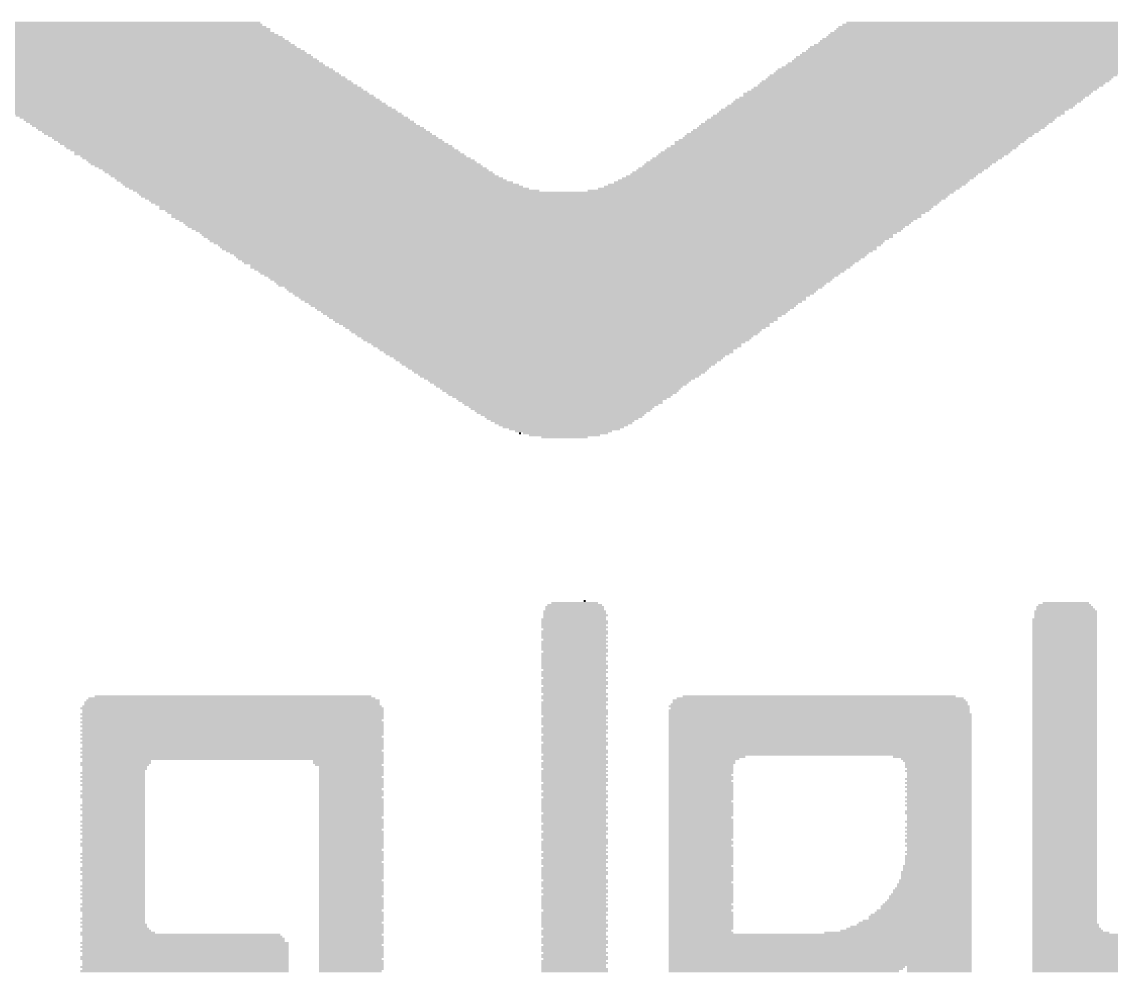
# Model space of a CAD drawing. Extents: x -10 to 136, y -30 to 100.
# Drawn here: x 89.933 to 91.987, y 61.752 to 63.543 of the extents above; entities that cross this region are included whole.
import ezdxf

# ---------------------------------------------------------------- set-up
doc = ezdxf.new("R2010")
doc.units = 0
for name, color, linetype in [('20', 7, 'CONTINUOUS'), ('25', 253, 'CONTINUOUS'), ('49', 253, 'CONTINUOUS')]:
    doc.layers.add(name, color=color, linetype=linetype)

# ---------------------------------------------------------------- blocks, each defined once
blk = doc.blocks.new('RECT')
blk.add_solid([(-0.5, -0.5), (0.5, -0.5), (-0.5, 0.5), (0.5, 0.5)])

msp = doc.modelspace()

# ---------------------------------------------------------------- linework, layer by layer
at = {"layer": '20'}
msp.add_arc((65.024, 49.5402), 47.752, 359.9877, 58.1884, dxfattribs=at)
at = {"layer": '49'}
for radius in [38.2532, 37.9738]:
    msp.add_circle((65.024, 49.53), radius, dxfattribs=at)

# ---------------------------------------------------------------- block references
at = {"layer": '25'}
for p, xscale, yscale in [((90.017, 63.5406), 0.7315, 0.0038), ((90.0226, 63.5368), 0.7277, 0.0038), ((90.0284, 63.533), 0.7316, 0.0038), ((91.7982, 63.533), 0.6515, 0.0038), ((91.8058, 63.5368), 0.6515, 0.0038), ((91.8115, 63.5406), 0.6477, 0.0038), ((90.0361, 63.5292), 0.7315, 0.0038), ((90.038, 63.5254), 0.7277, 0.0038), ((90.0456, 63.5216), 0.7277, 0.0038), ((90.0513, 63.5178), 0.7315, 0.0038), ((90.0589, 63.514), 0.7315, 0.0038), ((91.7734, 63.514), 0.6477, 0.0038), ((91.7772, 63.5178), 0.6477, 0.0038), ((91.7829, 63.5216), 0.6516, 0.0038), ((91.7906, 63.5254), 0.6515, 0.0038), ((91.7925, 63.5292), 0.6477, 0.0038), ((90.0627, 63.5102), 0.7315, 0.0038), ((90.0703, 63.5064), 0.7316, 0.0039), ((90.0742, 63.5025), 0.7315, 0.0038), ((90.0817, 63.4987), 0.7315, 0.0038), ((90.0875, 63.4949), 0.7277, 0.0038), ((91.7448, 63.4949), 0.6516, 0.0038), ((91.7525, 63.4987), 0.6515, 0.0038), ((91.7582, 63.5025), 0.6477, 0.0038), ((91.7619, 63.5064), 0.6477, 0.0039), ((91.7677, 63.5102), 0.6515, 0.0038), ((90.0932, 63.4911), 0.7315, 0.0038), ((90.1008, 63.4873), 0.7315, 0.0038), ((90.1046, 63.4835), 0.7316, 0.0038), ((90.1123, 63.4797), 0.7315, 0.0038), ((90.1161, 63.4759), 0.7315, 0.0038), ((90.1236, 63.4721), 0.7315, 0.0038), ((91.7144, 63.4721), 0.6515, 0.0038), ((91.7182, 63.4759), 0.6515, 0.0038), ((91.7258, 63.4797), 0.6515, 0.0038), ((91.7296, 63.4835), 0.6515, 0.0038), ((91.7371, 63.4873), 0.6515, 0.0038), ((91.7409, 63.4911), 0.6515, 0.0038), ((90.1294, 63.4683), 0.7277, 0.0039), ((90.1351, 63.4644), 0.7315, 0.0038), ((90.1408, 63.4606), 0.7277, 0.0038), ((90.1465, 63.4568), 0.7316, 0.0038), ((90.1542, 63.453), 0.7315, 0.0038), ((91.6857, 63.453), 0.6553, 0.0038), ((91.6915, 63.4568), 0.6515, 0.0038), ((91.699, 63.4606), 0.6515, 0.0038), ((91.7028, 63.4644), 0.6515, 0.0038), ((91.7087, 63.4683), 0.6477, 0.0039), ((90.1579, 63.4492), 0.7315, 0.0038), ((90.1656, 63.4454), 0.7315, 0.0038), ((90.1694, 63.4416), 0.7315, 0.0038), ((90.177, 63.4378), 0.7315, 0.0038), ((90.1827, 63.434), 0.7278, 0.0038), ((90.1885, 63.4302), 0.7315, 0.0039), ((91.6553, 63.4302), 0.6553, 0.0039), ((91.6609, 63.434), 0.6515, 0.0038), ((91.6647, 63.4378), 0.6515, 0.0038), ((91.6705, 63.4416), 0.6554, 0.0038), ((91.6763, 63.4454), 0.6515, 0.0038), ((91.6801, 63.4492), 0.6515, 0.0038), ((90.1942, 63.4263), 0.7277, 0.0038), ((90.1998, 63.4225), 0.7315, 0.0038), ((90.2075, 63.4187), 0.7315, 0.0038), ((90.2113, 63.4149), 0.7315, 0.0038), ((90.2189, 63.4111), 0.7316, 0.0038), ((91.6266, 63.4111), 0.6515, 0.0038), ((91.6343, 63.4149), 0.6515, 0.0038), ((91.6382, 63.4187), 0.6515, 0.0038), ((91.6458, 63.4225), 0.6515, 0.0038), ((91.6496, 63.4263), 0.6515, 0.0038), ((90.2227, 63.4073), 0.7316, 0.0038), ((90.2304, 63.4035), 0.7315, 0.0038), ((90.2361, 63.3997), 0.7277, 0.0038), ((90.2418, 63.3959), 0.7315, 0.0038), ((90.2475, 63.3921), 0.7277, 0.0039), ((91.602, 63.3921), 0.6553, 0.0039), ((91.6058, 63.3959), 0.6553, 0.0038), ((91.6115, 63.3997), 0.6515, 0.0038), ((91.621, 63.4073), 0.6553, 0.0038), ((91.6191, 63.4035), 0.6515, 0.0038), ((90.2532, 63.3882), 0.7315, 0.0038), ((90.2589, 63.3844), 0.7278, 0.0038), ((90.2647, 63.3806), 0.7315, 0.0038), ((90.2722, 63.3768), 0.7315, 0.0038), ((90.276, 63.373), 0.7315, 0.0038), ((90.2837, 63.3692), 0.7315, 0.0038), ((91.5714, 63.3692), 0.6553, 0.0038), ((91.5734, 63.373), 0.6515, 0.0038), ((91.5791, 63.3768), 0.6553, 0.0038), ((91.5867, 63.3806), 0.6553, 0.0038), ((91.5905, 63.3844), 0.6554, 0.0038), ((91.5962, 63.3882), 0.6515, 0.0038), ((90.2875, 63.3654), 0.7315, 0.0038), ((90.2951, 63.3616), 0.7316, 0.0038), ((90.3009, 63.3578), 0.7277, 0.0038), ((90.3066, 63.354), 0.7315, 0.0039), ((90.3123, 63.3501), 0.7277, 0.0038), ((91.541, 63.3501), 0.6553, 0.0038), ((91.5486, 63.354), 0.6553, 0.0039), ((91.5524, 63.3578), 0.6554, 0.0038), ((91.5581, 63.3616), 0.6515, 0.0038), ((91.5639, 63.3654), 0.6553, 0.0038), ((90.318, 63.3463), 0.7315, 0.0038), ((90.3256, 63.3425), 0.7315, 0.0038), ((90.3294, 63.3387), 0.7315, 0.0038), ((90.337, 63.3349), 0.7316, 0.0038), ((90.3409, 63.3311), 0.7315, 0.0038), ((90.3484, 63.3273), 0.7315, 0.0038), ((91.5105, 63.3273), 0.6553, 0.0038), ((91.5143, 63.3311), 0.6554, 0.0038), ((91.522, 63.3349), 0.6553, 0.0038), ((91.5258, 63.3387), 0.6553, 0.0038), ((91.5333, 63.3425), 0.6553, 0.0038), ((91.5372, 63.3463), 0.6553, 0.0038), ((90.3542, 63.3235), 0.7277, 0.0038), ((90.3599, 63.3197), 0.7315, 0.0038), ((90.3655, 63.3159), 0.7277, 0.0039), ((90.3713, 63.312), 0.7316, 0.0038), ((90.379, 63.3082), 0.7315, 0.0038), ((91.4839, 63.3082), 0.6553, 0.0038), ((91.4934, 63.3159), 0.6591, 0.0039), ((91.4896, 63.312), 0.6515, 0.0038), ((91.4991, 63.3197), 0.6553, 0.0038), ((91.5048, 63.3235), 0.6515, 0.0038), ((90.3828, 63.3044), 0.7315, 0.0038), ((90.3903, 63.3006), 0.7315, 0.0038), ((90.3961, 63.2968), 0.7277, 0.0038), ((90.3999, 63.293), 0.7353, 0.0038), ((90.4075, 63.2892), 0.7277, 0.0038), ((91.4571, 63.2892), 0.6553, 0.0038), ((91.4629, 63.293), 0.6591, 0.0038), ((91.4667, 63.2968), 0.6591, 0.0038), ((91.4724, 63.3006), 0.6553, 0.0038), ((91.4781, 63.3044), 0.6592, 0.0038), ((90.4132, 63.2854), 0.7316, 0.0038), ((90.4209, 63.2816), 0.7315, 0.0038), ((90.4246, 63.2778), 0.7315, 0.0039), ((90.4304, 63.2739), 0.7353, 0.0038), ((90.4361, 63.2701), 0.7315, 0.0038), ((90.4437, 63.2663), 0.7315, 0.0038), ((91.4248, 63.2663), 0.6591, 0.0038), ((91.4305, 63.2701), 0.6553, 0.0038), ((91.4343, 63.2739), 0.6553, 0.0038), ((91.44, 63.2778), 0.6592, 0.0039), ((91.4458, 63.2816), 0.6553, 0.0038), ((91.4515, 63.2854), 0.6591, 0.0038), ((90.4494, 63.2625), 0.7278, 0.0038), ((90.4552, 63.2587), 0.7315, 0.0038), ((90.4609, 63.2549), 0.7277, 0.0038), ((90.4665, 63.2511), 0.7315, 0.0038), ((90.4742, 63.2473), 0.7315, 0.0038), ((91.3962, 63.2473), 0.663, 0.0038), ((91.4019, 63.2511), 0.6592, 0.0038), ((91.4077, 63.2549), 0.6553, 0.0038), ((91.4134, 63.2587), 0.6591, 0.0038), ((91.419, 63.2625), 0.6553, 0.0038), ((90.4798, 63.2435), 0.7353, 0.0038), ((90.4894, 63.2397), 0.7392, 0.0039), ((90.497, 63.2358), 0.7468, 0.0038), ((90.5028, 63.232), 0.7505, 0.0038), ((90.5123, 63.2282), 0.7544, 0.0038), ((91.36, 63.2282), 0.682, 0.0038), ((91.3676, 63.232), 0.6744, 0.0038), ((91.3752, 63.2358), 0.6744, 0.0038), ((91.3829, 63.2397), 0.6667, 0.0039), ((91.3886, 63.2435), 0.6629, 0.0038), ((90.5256, 63.2244), 0.7658, 0.0038), ((90.92, 63.2206), 1.5393, 0.0038), ((90.918, 63.2168), 1.5278, 0.0038), ((90.918, 63.213), 1.5202, 0.0038), ((90.92, 63.2092), 1.5087, 0.0038), ((90.92, 63.2054), 1.4935, 0.0038), ((91.3467, 63.2244), 0.6935, 0.0038), ((90.92, 63.2016), 1.4859, 0.0039), ((90.9219, 63.1977), 1.4745, 0.0038), ((90.9219, 63.1939), 1.4593, 0.0038), ((90.9199, 63.1901), 1.4554, 0.0038), ((90.9237, 63.1863), 1.4401, 0.0038), ((90.9219, 63.1825), 1.4287, 0.0038), ((90.9219, 63.1787), 1.4135, 0.0038), ((90.9219, 63.1749), 1.4135, 0.0038), ((90.9219, 63.1711), 1.3983, 0.0038), ((90.9219, 63.1673), 1.3831, 0.0038), ((90.9237, 63.1635), 1.3716, 0.0039), ((90.9237, 63.1596), 1.3639, 0.0038), ((90.9219, 63.1558), 1.3525, 0.0038), ((90.9237, 63.152), 1.3411, 0.0038), ((90.9257, 63.1482), 1.3297, 0.0038), ((90.9257, 63.1444), 1.3145, 0.0038), ((90.9237, 63.1406), 1.3031, 0.0038), ((90.9257, 63.1368), 1.2993, 0.0038), ((90.9257, 63.133), 1.2839, 0.0038), ((90.9237, 63.1292), 1.2725, 0.0038), ((90.9257, 63.1254), 1.2611, 0.0039), ((90.9276, 63.1215), 1.2497, 0.0038), ((90.9257, 63.1177), 1.2383, 0.0038), ((90.9276, 63.1139), 1.2345, 0.0038), ((90.9276, 63.1101), 1.2192, 0.0038), ((90.9276, 63.1063), 1.2039, 0.0038), ((90.9295, 63.1025), 1.1925, 0.0038), ((90.9295, 63.0987), 1.1849, 0.0038), ((90.9276, 63.0949), 1.1735, 0.0038), ((90.9295, 63.0911), 1.1621, 0.0038), ((90.9276, 63.0873), 1.1507, 0.0039), ((90.9314, 63.0834), 1.1354, 0.0038), ((90.9295, 63.0796), 1.1315, 0.0038), ((90.9295, 63.0758), 1.1163, 0.0038), ((90.9314, 63.072), 1.1049, 0.0038), ((90.9295, 63.0682), 1.0935, 0.0038), ((90.9314, 63.0644), 1.0821, 0.0038), ((90.9314, 63.0606), 1.0668, 0.0038), ((90.9314, 63.0568), 1.0592, 0.0038), ((90.9333, 63.053), 1.0477, 0.0038), ((90.9314, 63.0492), 1.0363, 0.0039), ((90.9314, 63.0453), 1.0287, 0.0038), ((90.9352, 63.0415), 1.0135, 0.0038), ((90.9333, 63.0377), 1.002, 0.0038), ((90.9333, 63.0339), 0.9944, 0.0038), ((90.9352, 63.0301), 0.983, 0.0038), ((90.9333, 63.0263), 0.9715, 0.0038), ((90.9333, 63.0225), 0.9563, 0.0038), ((90.9352, 63.0187), 0.9525, 0.0038), ((90.9352, 63.0149), 0.9373, 0.0038), ((90.9352, 63.0111), 0.922, 0.0039), ((90.9352, 63.0072), 0.9144, 0.0038), ((90.9371, 63.0034), 0.903, 0.0038), ((90.9352, 62.9996), 0.8915, 0.0038), ((90.937, 62.9958), 0.8801, 0.0038), ((90.937, 62.992), 0.8725, 0.0038), ((90.9371, 62.9882), 0.8572, 0.0038), ((90.9352, 62.9844), 0.8458, 0.0038), ((90.939, 62.9806), 0.8382, 0.0038), ((90.9371, 62.9768), 0.8268, 0.0038), ((90.937, 62.973), 0.8115, 0.0039), ((90.9408, 62.9691), 0.8039, 0.0038), ((90.939, 62.9653), 0.7925, 0.0038), ((90.939, 62.9615), 0.7772, 0.0038), ((90.939, 62.9577), 0.7696, 0.0038), ((90.9409, 62.9539), 0.7582, 0.0038), ((90.939, 62.9501), 0.7468, 0.0038), ((90.9409, 62.9463), 0.7354, 0.0038), ((90.9408, 62.9425), 0.7277, 0.0038), ((90.9409, 62.9387), 0.7124, 0.0038), ((90.9409, 62.9349), 0.6972, 0.0039), ((90.9428, 62.931), 0.6934, 0.0038), ((90.9428, 62.9272), 0.6782, 0.0038), ((90.9409, 62.9234), 0.6668, 0.0038), ((90.9447, 62.9196), 0.6592, 0.0038), ((90.9428, 62.9158), 0.6477, 0.0038), ((90.9428, 62.912), 0.6324, 0.0038), ((90.9447, 62.9082), 0.621, 0.0038), ((90.9447, 62.9044), 0.6134, 0.0038), ((90.9447, 62.9006), 0.5982, 0.0038), ((90.9447, 62.8968), 0.5906, 0.0039), ((90.9447, 62.8929), 0.5754, 0.0038), ((90.9447, 62.8891), 0.5676, 0.0038), ((90.9466, 62.8853), 0.5562, 0.0038), ((90.9466, 62.8815), 0.5486, 0.0038), ((90.9466, 62.8777), 0.5334, 0.0038), ((90.9466, 62.8739), 0.5258, 0.0038), ((90.9466, 62.8701), 0.5106, 0.0038), ((90.9467, 62.8663), 0.4953, 0.0038), ((90.9466, 62.8625), 0.4876, 0.0038), ((90.9485, 62.8587), 0.4762, 0.0039), ((90.9466, 62.8548), 0.4648, 0.0038), ((90.9485, 62.851), 0.4534, 0.0038), ((90.9485, 62.8472), 0.4458, 0.0038), ((90.9504, 62.8434), 0.4344, 0.0038), ((90.9485, 62.8396), 0.4229, 0.0038), ((90.9505, 62.8358), 0.4115, 0.0038), ((90.9504, 62.832), 0.3962, 0.0038), ((90.9485, 62.8282), 0.3848, 0.0038), ((90.9523, 62.8244), 0.3772, 0.0038), ((90.9504, 62.8206), 0.3658, 0.0039), ((90.9505, 62.8167), 0.3505, 0.0038), ((90.9505, 62.8129), 0.3429, 0.0038), ((90.9524, 62.8091), 0.3315, 0.0038), ((90.9504, 62.8053), 0.32, 0.0038), ((90.9523, 62.8015), 0.3086, 0.0038), ((90.9542, 62.7977), 0.2972, 0.0038), ((90.9523, 62.7939), 0.2858, 0.0038), ((90.9524, 62.7901), 0.2705, 0.0038), ((90.9543, 62.7863), 0.2591, 0.0038), ((90.9542, 62.7825), 0.2438, 0.0039), ((90.9542, 62.7786), 0.2286, 0.0038), ((90.9562, 62.7748), 0.2095, 0.0038), ((90.9543, 62.771), 0.1829, 0.0038), ((90.8723, 62.7672), 0.0038, 0.0038), ((90.958, 62.7672), 0.16, 0.0038), ((90.9562, 62.7634), 0.1333, 0.0038), ((90.9561, 62.7596), 0.0876, 0.0038), ((90.9752, 62.4472), 0.0876, 0.0038), ((90.9942, 62.451), 0.0038, 0.0038), ((91.901, 62.4472), 0.0876, 0.0038), ((90.9751, 62.4319), 0.1181, 0.0038), ((90.9751, 62.4281), 0.1181, 0.0038), ((90.9771, 62.4243), 0.1219, 0.0038), ((90.9751, 62.4396), 0.1105, 0.0039), ((90.9751, 62.4357), 0.1105, 0.0038), ((90.9751, 62.4434), 0.1029, 0.0038), ((91.901, 62.4319), 0.1181, 0.0038), ((91.901, 62.4281), 0.1181, 0.0038), ((91.901, 62.4243), 0.1181, 0.0038), ((91.901, 62.4357), 0.1105, 0.0038), ((91.8991, 62.4396), 0.1066, 0.0039), ((91.8991, 62.4434), 0.099, 0.0038), ((90.9733, 62.4167), 0.1219, 0.0038), ((90.9751, 62.4129), 0.1257, 0.0038), ((90.9751, 62.4091), 0.1257, 0.0038), ((90.9733, 62.4053), 0.1219, 0.0038), ((90.9751, 62.4205), 0.1181, 0.0038), ((91.8991, 62.4167), 0.122, 0.0038), ((91.8991, 62.4129), 0.122, 0.0038), ((91.8991, 62.4091), 0.122, 0.0038), ((91.8991, 62.4053), 0.122, 0.0038), ((91.901, 62.4205), 0.1181, 0.0038), ((90.9751, 62.4015), 0.1257, 0.0039), ((90.9751, 62.3938), 0.1257, 0.0038), ((90.9751, 62.39), 0.1257, 0.0038), ((90.9733, 62.3862), 0.1219, 0.0038), ((90.9751, 62.3976), 0.1181, 0.0038), ((91.8991, 62.4015), 0.122, 0.0039), ((91.8991, 62.3976), 0.122, 0.0038), ((91.8991, 62.3938), 0.122, 0.0038), ((91.8991, 62.39), 0.122, 0.0038), ((91.8991, 62.3862), 0.122, 0.0038), ((90.9751, 62.3824), 0.1257, 0.0038), ((90.9751, 62.3748), 0.1257, 0.0038), ((90.9733, 62.371), 0.1219, 0.0038), ((90.9751, 62.3672), 0.1257, 0.0038), ((90.9733, 62.3634), 0.1219, 0.0039), ((90.9751, 62.3786), 0.1181, 0.0038), ((91.8991, 62.3824), 0.122, 0.0038), ((91.8991, 62.3786), 0.122, 0.0038), ((91.8991, 62.3748), 0.122, 0.0038), ((91.8991, 62.371), 0.122, 0.0038), ((91.8991, 62.3672), 0.122, 0.0038), ((91.8991, 62.3634), 0.122, 0.0039), ((90.9751, 62.3595), 0.1257, 0.0038), ((90.9733, 62.3519), 0.1219, 0.0038), ((90.9751, 62.3481), 0.1257, 0.0038), ((90.9733, 62.3443), 0.1219, 0.0038), ((90.9771, 62.3557), 0.1219, 0.0038), ((91.8991, 62.3595), 0.122, 0.0038), ((91.8991, 62.3557), 0.122, 0.0038), ((91.8991, 62.3519), 0.122, 0.0038), ((91.8991, 62.3481), 0.122, 0.0038), ((91.8991, 62.3443), 0.122, 0.0038), ((90.9733, 62.3405), 0.1219, 0.0038), ((90.9751, 62.3367), 0.1257, 0.0038), ((90.9733, 62.3329), 0.1219, 0.0038), ((90.9751, 62.3291), 0.1257, 0.0038), ((90.9751, 62.3253), 0.1257, 0.0039), ((90.9751, 62.3214), 0.1181, 0.0038), ((91.8991, 62.3405), 0.122, 0.0038), ((91.8991, 62.3367), 0.122, 0.0038), ((91.8991, 62.3329), 0.122, 0.0038), ((91.8991, 62.3291), 0.122, 0.0038), ((91.8991, 62.3253), 0.122, 0.0039), ((91.8991, 62.3214), 0.122, 0.0038), ((90.9751, 62.3176), 0.1257, 0.0038), ((90.9733, 62.3138), 0.1219, 0.0038), ((90.9733, 62.31), 0.1219, 0.0038), ((90.9733, 62.3024), 0.1219, 0.0038), ((90.9771, 62.3062), 0.1219, 0.0038), ((91.8991, 62.3176), 0.122, 0.0038), ((91.8991, 62.3138), 0.122, 0.0038), ((91.8991, 62.31), 0.122, 0.0038), ((91.8991, 62.3062), 0.122, 0.0038), ((91.8991, 62.3024), 0.122, 0.0038), ((90.9751, 62.2986), 0.1257, 0.0038), ((90.9751, 62.2948), 0.1257, 0.0038), ((90.9751, 62.2872), 0.1257, 0.0039), ((90.9733, 62.2833), 0.1219, 0.0038), ((90.9751, 62.291), 0.1181, 0.0038), ((91.8991, 62.2986), 0.122, 0.0038), ((91.8991, 62.2948), 0.122, 0.0038), ((91.8991, 62.291), 0.122, 0.0038), ((91.8991, 62.2872), 0.122, 0.0039), ((91.8991, 62.2833), 0.122, 0.0038), ((90.3294, 62.2605), 0.5562, 0.0038), ((90.3313, 62.2643), 0.5524, 0.0038), ((90.3294, 62.2681), 0.541, 0.0038), ((90.3313, 62.2719), 0.522, 0.0038), ((90.9733, 62.2795), 0.1219, 0.0038), ((90.9733, 62.2719), 0.1219, 0.0038), ((90.9751, 62.2681), 0.1257, 0.0038), ((90.9733, 62.2605), 0.1219, 0.0038), ((90.9771, 62.2757), 0.1219, 0.0038), ((90.9771, 62.2643), 0.1219, 0.0038), ((91.4362, 62.2643), 0.5524, 0.0038), ((91.4381, 62.2605), 0.5562, 0.0038), ((91.4381, 62.2681), 0.541, 0.0038), ((91.4362, 62.2719), 0.5144, 0.0038), ((91.8991, 62.2795), 0.122, 0.0038), ((91.8991, 62.2757), 0.122, 0.0038), ((91.8991, 62.2719), 0.122, 0.0038), ((91.8991, 62.2681), 0.122, 0.0038), ((91.8991, 62.2643), 0.122, 0.0038), ((91.8991, 62.2605), 0.122, 0.0038), ((90.3294, 62.2491), 0.5715, 0.0039), ((90.3313, 62.2452), 0.5677, 0.0038), ((90.3313, 62.2414), 0.5677, 0.0038), ((90.3294, 62.2529), 0.5639, 0.0038), ((90.3294, 62.2567), 0.5562, 0.0038), ((90.9751, 62.2567), 0.1257, 0.0038), ((90.9733, 62.2529), 0.1219, 0.0038), ((90.9733, 62.2491), 0.1219, 0.0039), ((90.9751, 62.2452), 0.1257, 0.0038), ((90.9751, 62.2414), 0.1257, 0.0038), ((91.4361, 62.2529), 0.5677, 0.0038), ((91.4361, 62.2452), 0.5677, 0.0038), ((91.4361, 62.2414), 0.5677, 0.0038), ((91.4362, 62.2567), 0.56, 0.0038), ((91.4381, 62.2491), 0.5638, 0.0039), ((91.8991, 62.2567), 0.122, 0.0038), ((91.8991, 62.2529), 0.122, 0.0038), ((91.8991, 62.2491), 0.122, 0.0039), ((91.8991, 62.2452), 0.122, 0.0038), ((91.8991, 62.2414), 0.122, 0.0038), ((90.3294, 62.2376), 0.5715, 0.0038), ((90.3294, 62.23), 0.5715, 0.0038), ((90.3294, 62.2224), 0.5715, 0.0038), ((90.3313, 62.2338), 0.5677, 0.0038), ((90.3313, 62.2186), 0.5677, 0.0038), ((90.3294, 62.2262), 0.5639, 0.0038), ((90.9751, 62.2376), 0.1257, 0.0038), ((90.9751, 62.23), 0.1257, 0.0038), ((90.9733, 62.2262), 0.1219, 0.0038), ((90.9751, 62.2224), 0.1257, 0.0038), ((90.9733, 62.2186), 0.1219, 0.0038), ((90.9751, 62.2338), 0.1181, 0.0038), ((91.4381, 62.2376), 0.5715, 0.0038), ((91.4381, 62.2338), 0.5715, 0.0038), ((91.4381, 62.23), 0.5715, 0.0038), ((91.4381, 62.2262), 0.5715, 0.0038), ((91.4381, 62.2224), 0.5715, 0.0038), ((91.4381, 62.2186), 0.5715, 0.0038), ((91.8991, 62.2376), 0.122, 0.0038), ((91.8991, 62.2338), 0.122, 0.0038), ((91.8991, 62.23), 0.122, 0.0038), ((91.8991, 62.2262), 0.122, 0.0038), ((91.8991, 62.2224), 0.122, 0.0038), ((91.8991, 62.2186), 0.122, 0.0038), ((90.3294, 62.2148), 0.5715, 0.0038), ((90.3294, 62.2071), 0.5715, 0.0038), ((90.3294, 62.1995), 0.5715, 0.0038), ((90.3313, 62.211), 0.5677, 0.0039), ((90.3313, 62.2033), 0.5677, 0.0038), ((90.9751, 62.211), 0.1257, 0.0039), ((90.9733, 62.2071), 0.1219, 0.0038), ((90.9751, 62.2033), 0.1257, 0.0038), ((90.9751, 62.1995), 0.1181, 0.0038), ((90.9771, 62.2148), 0.1219, 0.0038), ((91.4381, 62.2148), 0.5715, 0.0038), ((91.4381, 62.211), 0.5715, 0.0039), ((91.4381, 62.2071), 0.5715, 0.0038), ((91.4381, 62.2033), 0.5715, 0.0038), ((91.4381, 62.1995), 0.5715, 0.0038), ((91.8991, 62.2148), 0.122, 0.0038), ((91.8991, 62.211), 0.122, 0.0039), ((91.8991, 62.2071), 0.122, 0.0038), ((91.8991, 62.2033), 0.122, 0.0038), ((91.8991, 62.1995), 0.122, 0.0038), ((90.3294, 62.1919), 0.5715, 0.0038), ((90.3294, 62.1843), 0.5715, 0.0038), ((90.3313, 62.1881), 0.5677, 0.0038), ((90.3313, 62.1805), 0.5677, 0.0038), ((90.3294, 62.1957), 0.5639, 0.0038), ((90.9733, 62.1957), 0.1219, 0.0038), ((90.9751, 62.1919), 0.1257, 0.0038), ((90.9733, 62.1881), 0.1219, 0.0038), ((90.9751, 62.1805), 0.1257, 0.0038), ((90.9771, 62.1843), 0.1219, 0.0038), ((91.4381, 62.1957), 0.5715, 0.0038), ((91.4381, 62.1919), 0.5715, 0.0038), ((91.4381, 62.1881), 0.5715, 0.0038), ((91.4381, 62.1843), 0.5715, 0.0038), ((91.4381, 62.1805), 0.5715, 0.0038), ((91.8991, 62.1957), 0.122, 0.0038), ((91.8991, 62.1919), 0.122, 0.0038), ((91.8991, 62.1881), 0.122, 0.0038), ((91.8991, 62.1843), 0.122, 0.0038), ((91.8991, 62.1805), 0.122, 0.0038), ((90.3294, 62.1729), 0.5715, 0.0039), ((90.3294, 62.1652), 0.5715, 0.0038), ((90.3294, 62.1576), 0.5715, 0.0038), ((90.3313, 62.1767), 0.5677, 0.0038), ((90.3313, 62.1614), 0.5677, 0.0038), ((90.3294, 62.169), 0.5639, 0.0038), ((90.9733, 62.1767), 0.1219, 0.0038), ((90.9733, 62.1729), 0.1219, 0.0039), ((90.9751, 62.169), 0.1257, 0.0038), ((90.9751, 62.1652), 0.1257, 0.0038), ((90.9751, 62.1576), 0.1257, 0.0038), ((90.9751, 62.1614), 0.1181, 0.0038), ((91.2247, 62.1576), 0.1448, 0.0038), ((91.4381, 62.1767), 0.5715, 0.0038), ((91.4381, 62.1729), 0.5715, 0.0039), ((91.4381, 62.169), 0.5715, 0.0038), ((91.4381, 62.1652), 0.5715, 0.0038), ((91.4381, 62.1614), 0.5715, 0.0038), ((91.6496, 62.1576), 0.1485, 0.0038), ((91.8991, 62.1767), 0.122, 0.0038), ((91.8991, 62.1729), 0.122, 0.0039), ((91.8991, 62.169), 0.122, 0.0038), ((91.8991, 62.1652), 0.122, 0.0038), ((91.8991, 62.1614), 0.122, 0.0038), ((91.8991, 62.1576), 0.122, 0.0038), ((90.1103, 62.1462), 0.1334, 0.0038), ((90.1084, 62.1424), 0.1296, 0.0038), ((90.3313, 62.1538), 0.5677, 0.0038), ((90.1122, 62.15), 0.1296, 0.0038), ((90.1084, 62.1386), 0.122, 0.0038), ((90.5485, 62.15), 0.1333, 0.0038), ((90.5485, 62.1462), 0.1333, 0.0038), ((90.5485, 62.1424), 0.1257, 0.0038), ((90.5542, 62.1386), 0.1219, 0.0038), ((90.9733, 62.1538), 0.1219, 0.0038), ((90.9751, 62.1462), 0.1257, 0.0038), ((90.9733, 62.1424), 0.1219, 0.0038), ((90.9751, 62.1386), 0.1257, 0.0038), ((90.9771, 62.15), 0.1219, 0.0038), ((91.219, 62.1538), 0.1334, 0.0038), ((91.2152, 62.15), 0.1258, 0.0038), ((91.2152, 62.1462), 0.1258, 0.0038), ((91.2133, 62.1424), 0.122, 0.0038), ((91.2133, 62.1386), 0.122, 0.0038), ((91.6572, 62.1538), 0.1333, 0.0038), ((91.6591, 62.15), 0.1295, 0.0038), ((91.6609, 62.1462), 0.1257, 0.0038), ((91.6609, 62.1424), 0.1257, 0.0038), ((91.6609, 62.1386), 0.1257, 0.0038), ((91.8991, 62.1538), 0.122, 0.0038), ((91.8991, 62.15), 0.122, 0.0038), ((91.8991, 62.1462), 0.122, 0.0038), ((91.8991, 62.1424), 0.122, 0.0038), ((91.8991, 62.1386), 0.122, 0.0038), ((90.1046, 62.1271), 0.122, 0.0038), ((90.1046, 62.1195), 0.122, 0.0038), ((90.1084, 62.1348), 0.122, 0.0039), ((90.1065, 62.1309), 0.1182, 0.0038), ((90.1065, 62.1233), 0.1182, 0.0038), ((90.5542, 62.1348), 0.1219, 0.0039), ((90.5542, 62.1309), 0.1219, 0.0038), ((90.5542, 62.1271), 0.1219, 0.0038), ((90.5542, 62.1233), 0.1219, 0.0038), ((90.5523, 62.1195), 0.1181, 0.0038), ((90.9751, 62.1309), 0.1257, 0.0038), ((90.9733, 62.1271), 0.1219, 0.0038), ((90.9751, 62.1233), 0.1257, 0.0038), ((90.9733, 62.1195), 0.1219, 0.0038), ((90.9751, 62.1348), 0.1181, 0.0039), ((91.2133, 62.1348), 0.122, 0.0039), ((91.2133, 62.1309), 0.122, 0.0038), ((91.2133, 62.1271), 0.122, 0.0038), ((91.2114, 62.1233), 0.1182, 0.0038), ((91.2133, 62.1195), 0.122, 0.0038), ((91.6609, 62.1309), 0.1257, 0.0038), ((91.6629, 62.1348), 0.1219, 0.0039), ((91.6629, 62.1271), 0.1219, 0.0038), ((91.6629, 62.1233), 0.1219, 0.0038), ((91.6629, 62.1195), 0.1219, 0.0038), ((91.8991, 62.1348), 0.122, 0.0039), ((91.8991, 62.1309), 0.122, 0.0038), ((91.8991, 62.1271), 0.122, 0.0038), ((91.8991, 62.1233), 0.122, 0.0038), ((91.8991, 62.1195), 0.122, 0.0038), ((90.1046, 62.1119), 0.122, 0.0038), ((90.1046, 62.1043), 0.122, 0.0038), ((90.1065, 62.1157), 0.1182, 0.0038), ((90.1065, 62.1081), 0.1182, 0.0038), ((90.1065, 62.1005), 0.1182, 0.0038), ((90.1065, 62.0967), 0.1182, 0.0039), ((90.5542, 62.1157), 0.1219, 0.0038), ((90.5542, 62.1119), 0.1219, 0.0038), ((90.5542, 62.1081), 0.1219, 0.0038), ((90.5542, 62.1043), 0.1219, 0.0038), ((90.5542, 62.1005), 0.1219, 0.0038), ((90.5523, 62.0967), 0.1181, 0.0039), ((90.9751, 62.1157), 0.1257, 0.0038), ((90.9751, 62.1119), 0.1257, 0.0038), ((90.9751, 62.1043), 0.1257, 0.0038), ((90.9733, 62.1005), 0.1219, 0.0038), ((90.9733, 62.0967), 0.1219, 0.0039), ((90.9751, 62.1081), 0.1181, 0.0038), ((91.2133, 62.1157), 0.122, 0.0038), ((91.2114, 62.1119), 0.1182, 0.0038), ((91.2133, 62.1081), 0.122, 0.0038), ((91.2133, 62.1043), 0.122, 0.0038), ((91.2133, 62.1005), 0.122, 0.0038), ((91.2133, 62.0967), 0.122, 0.0039), ((91.6609, 62.1157), 0.1257, 0.0038), ((91.6609, 62.1081), 0.1257, 0.0038), ((91.6609, 62.1005), 0.1257, 0.0038), ((91.6629, 62.1119), 0.1219, 0.0038), ((91.6629, 62.1043), 0.1219, 0.0038), ((91.6629, 62.0967), 0.1219, 0.0039), ((91.8991, 62.1157), 0.122, 0.0038), ((91.8991, 62.1119), 0.122, 0.0038), ((91.8991, 62.1081), 0.122, 0.0038), ((91.8991, 62.1043), 0.122, 0.0038), ((91.8991, 62.1005), 0.122, 0.0038), ((91.8991, 62.0967), 0.122, 0.0039), ((90.1046, 62.0928), 0.122, 0.0038), ((90.1046, 62.0852), 0.122, 0.0038), ((90.1046, 62.0814), 0.122, 0.0038), ((90.1065, 62.089), 0.1182, 0.0038), ((90.1065, 62.0776), 0.1182, 0.0038), ((90.5542, 62.0928), 0.1219, 0.0038), ((90.5542, 62.089), 0.1219, 0.0038), ((90.5542, 62.0852), 0.1219, 0.0038), ((90.5542, 62.0776), 0.1219, 0.0038), ((90.5523, 62.0814), 0.1181, 0.0038), ((90.9733, 62.089), 0.1219, 0.0038), ((90.9751, 62.0852), 0.1257, 0.0038), ((90.9733, 62.0776), 0.1219, 0.0038), ((90.9771, 62.0928), 0.1219, 0.0038), ((90.9771, 62.0814), 0.1219, 0.0038), ((91.2133, 62.0928), 0.122, 0.0038), ((91.2133, 62.089), 0.122, 0.0038), ((91.2133, 62.0852), 0.122, 0.0038), ((91.2133, 62.0814), 0.122, 0.0038), ((91.2133, 62.0776), 0.122, 0.0038), ((91.6609, 62.0928), 0.1257, 0.0038), ((91.6609, 62.0814), 0.1257, 0.0038), ((91.6629, 62.089), 0.1219, 0.0038), ((91.6629, 62.0852), 0.1219, 0.0038), ((91.6629, 62.0776), 0.1219, 0.0038), ((91.8991, 62.0928), 0.122, 0.0038), ((91.8991, 62.089), 0.122, 0.0038), ((91.8991, 62.0852), 0.122, 0.0038), ((91.8991, 62.0814), 0.122, 0.0038), ((91.8991, 62.0776), 0.122, 0.0038), ((90.1046, 62.0662), 0.122, 0.0038), ((90.1046, 62.0586), 0.122, 0.0039), ((90.1065, 62.0738), 0.1182, 0.0038), ((90.1065, 62.07), 0.1182, 0.0038), ((90.1065, 62.0624), 0.1182, 0.0038), ((90.1065, 62.0547), 0.1182, 0.0038), ((90.5542, 62.0738), 0.1219, 0.0038), ((90.5542, 62.07), 0.1219, 0.0038), ((90.5542, 62.0662), 0.1219, 0.0038), ((90.5542, 62.0624), 0.1219, 0.0038), ((90.5542, 62.0586), 0.1219, 0.0039), ((90.5542, 62.0547), 0.1219, 0.0038), ((90.9751, 62.0738), 0.1257, 0.0038), ((90.9733, 62.07), 0.1219, 0.0038), ((90.9733, 62.0662), 0.1219, 0.0038), ((90.9751, 62.0624), 0.1257, 0.0038), ((90.9733, 62.0586), 0.1219, 0.0039), ((90.9751, 62.0547), 0.1257, 0.0038), ((91.2114, 62.0738), 0.1182, 0.0038), ((91.2133, 62.07), 0.122, 0.0038), ((91.2133, 62.0662), 0.122, 0.0038), ((91.2133, 62.0624), 0.122, 0.0038), ((91.2133, 62.0586), 0.122, 0.0039), ((91.2133, 62.0547), 0.122, 0.0038), ((91.6609, 62.0738), 0.1257, 0.0038), ((91.6609, 62.0662), 0.1257, 0.0038), ((91.6609, 62.0547), 0.1257, 0.0038), ((91.6629, 62.07), 0.1219, 0.0038), ((91.6629, 62.0624), 0.1219, 0.0038), ((91.6629, 62.0586), 0.1219, 0.0039), ((91.8991, 62.0738), 0.122, 0.0038), ((91.8991, 62.07), 0.122, 0.0038), ((91.8991, 62.0662), 0.122, 0.0038), ((91.8991, 62.0624), 0.122, 0.0038), ((91.8991, 62.0586), 0.122, 0.0039), ((91.8991, 62.0547), 0.122, 0.0038), ((90.1046, 62.0471), 0.122, 0.0038), ((90.1046, 62.0357), 0.122, 0.0038), ((90.1065, 62.0509), 0.1182, 0.0038), ((90.1065, 62.0433), 0.1182, 0.0038), ((90.1065, 62.0395), 0.1182, 0.0038), ((90.5542, 62.0509), 0.1219, 0.0038), ((90.5542, 62.0471), 0.1219, 0.0038), ((90.5542, 62.0395), 0.1219, 0.0038), ((90.5542, 62.0357), 0.1219, 0.0038), ((90.5523, 62.0433), 0.1181, 0.0038), ((90.9733, 62.0471), 0.1219, 0.0038), ((90.9751, 62.0433), 0.1257, 0.0038), ((90.9733, 62.0395), 0.1219, 0.0038), ((90.9733, 62.0357), 0.1219, 0.0038), ((90.9771, 62.0509), 0.1219, 0.0038), ((91.2133, 62.0509), 0.122, 0.0038), ((91.2133, 62.0471), 0.122, 0.0038), ((91.2114, 62.0433), 0.1182, 0.0038), ((91.2133, 62.0395), 0.122, 0.0038), ((91.2133, 62.0357), 0.122, 0.0038), ((91.6609, 62.0509), 0.1257, 0.0038), ((91.6609, 62.0357), 0.1257, 0.0038), ((91.6629, 62.0471), 0.1219, 0.0038), ((91.6629, 62.0433), 0.1219, 0.0038), ((91.6629, 62.0395), 0.1219, 0.0038), ((91.8991, 62.0509), 0.122, 0.0038), ((91.8991, 62.0471), 0.122, 0.0038), ((91.8991, 62.0433), 0.122, 0.0038), ((91.8991, 62.0395), 0.122, 0.0038), ((91.8991, 62.0357), 0.122, 0.0038), ((90.1046, 62.0281), 0.122, 0.0038), ((90.1046, 62.0205), 0.122, 0.0039), ((90.1065, 62.0319), 0.1182, 0.0038), ((90.1065, 62.0243), 0.1182, 0.0038), ((90.1065, 62.0166), 0.1182, 0.0038), ((90.5542, 62.0319), 0.1219, 0.0038), ((90.5542, 62.0281), 0.1219, 0.0038), ((90.5542, 62.0243), 0.1219, 0.0038), ((90.5542, 62.0166), 0.1219, 0.0038), ((90.5523, 62.0205), 0.1181, 0.0039), ((90.9733, 62.0281), 0.1219, 0.0038), ((90.9751, 62.0243), 0.1257, 0.0038), ((90.9751, 62.0205), 0.1257, 0.0039), ((90.9751, 62.0166), 0.1181, 0.0038), ((90.9771, 62.0319), 0.1219, 0.0038), ((91.2133, 62.0319), 0.122, 0.0038), ((91.2133, 62.0281), 0.122, 0.0038), ((91.2133, 62.0243), 0.122, 0.0038), ((91.2133, 62.0205), 0.122, 0.0039), ((91.2133, 62.0166), 0.122, 0.0038), ((91.6609, 62.0243), 0.1257, 0.0038), ((91.6609, 62.0166), 0.1257, 0.0038), ((91.6629, 62.0319), 0.1219, 0.0038), ((91.6629, 62.0281), 0.1219, 0.0038), ((91.6629, 62.0205), 0.1219, 0.0039), ((91.8991, 62.0319), 0.122, 0.0038), ((91.8991, 62.0281), 0.122, 0.0038), ((91.8991, 62.0243), 0.122, 0.0038), ((91.8991, 62.0205), 0.122, 0.0039), ((91.8991, 62.0166), 0.122, 0.0038), ((90.1046, 62.0128), 0.122, 0.0038), ((90.1046, 62.0014), 0.122, 0.0038), ((90.1046, 61.9938), 0.122, 0.0038), ((90.1065, 62.009), 0.1182, 0.0038), ((90.1065, 62.0052), 0.1182, 0.0038), ((90.1065, 61.9976), 0.1182, 0.0038), ((90.5542, 62.0128), 0.1219, 0.0038), ((90.5542, 62.009), 0.1219, 0.0038), ((90.5542, 62.0052), 0.1219, 0.0038), ((90.5542, 62.0014), 0.1219, 0.0038), ((90.5542, 61.9976), 0.1219, 0.0038), ((90.5542, 61.9938), 0.1219, 0.0038), ((90.9751, 62.0128), 0.1257, 0.0038), ((90.9733, 62.009), 0.1219, 0.0038), ((90.9733, 62.0052), 0.1219, 0.0038), ((90.9751, 61.9976), 0.1257, 0.0038), ((90.9751, 61.9938), 0.1257, 0.0038), ((90.9771, 62.0014), 0.1219, 0.0038), ((91.2133, 62.0128), 0.122, 0.0038), ((91.2133, 62.009), 0.122, 0.0038), ((91.2133, 62.0052), 0.122, 0.0038), ((91.2114, 62.0014), 0.1182, 0.0038), ((91.2133, 61.9976), 0.122, 0.0038), ((91.2133, 61.9938), 0.122, 0.0038), ((91.6609, 62.009), 0.1257, 0.0038), ((91.6609, 62.0014), 0.1257, 0.0038), ((91.6609, 61.9976), 0.1257, 0.0038), ((91.6629, 62.0128), 0.1219, 0.0038), ((91.6629, 62.0052), 0.1219, 0.0038), ((91.6629, 61.9938), 0.1219, 0.0038), ((91.8991, 62.0128), 0.122, 0.0038), ((91.8991, 62.009), 0.122, 0.0038), ((91.8991, 62.0052), 0.122, 0.0038), ((91.8991, 62.0014), 0.122, 0.0038), ((91.8991, 61.9976), 0.122, 0.0038), ((91.8991, 61.9938), 0.122, 0.0038), ((90.1046, 61.99), 0.122, 0.0038), ((90.1046, 61.9747), 0.122, 0.0038), ((90.1065, 61.9862), 0.1182, 0.0038), ((90.1065, 61.9824), 0.1182, 0.0039), ((90.1065, 61.9785), 0.1182, 0.0038), ((90.5542, 61.99), 0.1219, 0.0038), ((90.5542, 61.9862), 0.1219, 0.0038), ((90.5542, 61.9785), 0.1219, 0.0038), ((90.5542, 61.9747), 0.1219, 0.0038), ((90.5523, 61.9824), 0.1181, 0.0039), ((90.9733, 61.99), 0.1219, 0.0038), ((90.9751, 61.9862), 0.1257, 0.0038), ((90.9733, 61.9824), 0.1219, 0.0039), ((90.9733, 61.9747), 0.1219, 0.0038), ((90.9771, 61.9785), 0.1219, 0.0038), ((91.2114, 61.99), 0.1182, 0.0038), ((91.2133, 61.9862), 0.122, 0.0038), ((91.2133, 61.9824), 0.122, 0.0039), ((91.2133, 61.9785), 0.122, 0.0038), ((91.2133, 61.9747), 0.122, 0.0038), ((91.6609, 61.99), 0.1257, 0.0038), ((91.6609, 61.9785), 0.1257, 0.0038), ((91.6629, 61.9862), 0.1219, 0.0038), ((91.6629, 61.9824), 0.1219, 0.0039), ((91.6629, 61.9747), 0.1219, 0.0038), ((91.8991, 61.99), 0.122, 0.0038), ((91.8991, 61.9862), 0.122, 0.0038), ((91.8991, 61.9824), 0.122, 0.0039), ((91.8991, 61.9785), 0.122, 0.0038), ((91.8991, 61.9747), 0.122, 0.0038), ((90.1046, 61.9671), 0.122, 0.0038), ((90.1046, 61.9595), 0.122, 0.0038), ((90.1065, 61.9709), 0.1182, 0.0038), ((90.1065, 61.9633), 0.1182, 0.0038), ((90.1065, 61.9557), 0.1182, 0.0038), ((90.1065, 61.9519), 0.1182, 0.0038), ((90.5542, 61.9709), 0.1219, 0.0038), ((90.5542, 61.9671), 0.1219, 0.0038), ((90.5542, 61.9633), 0.1219, 0.0038), ((90.5542, 61.9557), 0.1219, 0.0038), ((90.5542, 61.9519), 0.1219, 0.0038), ((90.5523, 61.9595), 0.1181, 0.0038), ((90.9751, 61.9709), 0.1257, 0.0038), ((90.9733, 61.9633), 0.1219, 0.0038), ((90.9751, 61.9595), 0.1257, 0.0038), ((90.9733, 61.9557), 0.1219, 0.0038), ((90.9751, 61.9519), 0.1181, 0.0038), ((90.9771, 61.9671), 0.1219, 0.0038), ((91.2133, 61.9709), 0.122, 0.0038), ((91.2133, 61.9671), 0.122, 0.0038), ((91.2133, 61.9633), 0.122, 0.0038), ((91.2133, 61.9595), 0.122, 0.0038), ((91.2133, 61.9557), 0.122, 0.0038), ((91.2114, 61.9519), 0.1182, 0.0038), ((91.6591, 61.9519), 0.1295, 0.0038), ((91.6609, 61.9709), 0.1257, 0.0038), ((91.6609, 61.9671), 0.1257, 0.0038), ((91.6609, 61.9633), 0.1257, 0.0038), ((91.6609, 61.9595), 0.1257, 0.0038), ((91.6609, 61.9557), 0.1257, 0.0038), ((91.8991, 61.9709), 0.122, 0.0038), ((91.8991, 61.9671), 0.122, 0.0038), ((91.8991, 61.9633), 0.122, 0.0038), ((91.8991, 61.9595), 0.122, 0.0038), ((91.8991, 61.9557), 0.122, 0.0038), ((91.8991, 61.9519), 0.122, 0.0038), ((90.1046, 61.9481), 0.122, 0.0038), ((90.1046, 61.9443), 0.122, 0.0039), ((90.1046, 61.9366), 0.122, 0.0038), ((90.1065, 61.9404), 0.1182, 0.0038), ((90.1065, 61.9328), 0.1182, 0.0038), ((90.5542, 61.9481), 0.1219, 0.0038), ((90.5542, 61.9443), 0.1219, 0.0039), ((90.5542, 61.9404), 0.1219, 0.0038), ((90.5542, 61.9366), 0.1219, 0.0038), ((90.5542, 61.9328), 0.1219, 0.0038), ((90.9751, 61.9481), 0.1257, 0.0038), ((90.9733, 61.9443), 0.1219, 0.0039), ((90.9751, 61.9404), 0.1257, 0.0038), ((90.9751, 61.9366), 0.1257, 0.0038), ((90.9733, 61.9328), 0.1219, 0.0038), ((91.2133, 61.9481), 0.122, 0.0038), ((91.2133, 61.9443), 0.122, 0.0039), ((91.2133, 61.9404), 0.122, 0.0038), ((91.2133, 61.9366), 0.122, 0.0038), ((91.2133, 61.9328), 0.122, 0.0038), ((91.6572, 61.9404), 0.1333, 0.0038), ((91.6572, 61.9366), 0.1333, 0.0038), ((91.6572, 61.9328), 0.1333, 0.0038), ((91.6591, 61.9481), 0.1295, 0.0038), ((91.6591, 61.9443), 0.1295, 0.0039), ((91.8991, 61.9481), 0.122, 0.0038), ((91.8991, 61.9443), 0.122, 0.0039), ((91.8991, 61.9404), 0.122, 0.0038), ((91.8991, 61.9366), 0.122, 0.0038), ((91.8991, 61.9328), 0.122, 0.0038), ((90.1046, 61.9252), 0.122, 0.0038), ((90.1046, 61.9138), 0.122, 0.0038), ((90.1065, 61.929), 0.1182, 0.0038), ((90.1065, 61.9214), 0.1182, 0.0038), ((90.1065, 61.9176), 0.1182, 0.0038), ((90.5542, 61.929), 0.1219, 0.0038), ((90.5542, 61.9214), 0.1219, 0.0038), ((90.5542, 61.9176), 0.1219, 0.0038), ((90.5542, 61.9138), 0.1219, 0.0038), ((90.5523, 61.9252), 0.1181, 0.0038), ((90.9733, 61.929), 0.1219, 0.0038), ((90.9751, 61.9214), 0.1257, 0.0038), ((90.9733, 61.9176), 0.1219, 0.0038), ((90.9751, 61.9138), 0.1257, 0.0038), ((90.9771, 61.9252), 0.1219, 0.0038), ((91.2133, 61.929), 0.122, 0.0038), ((91.2133, 61.9252), 0.122, 0.0038), ((91.2114, 61.9214), 0.1182, 0.0038), ((91.2133, 61.9176), 0.122, 0.0038), ((91.2133, 61.9138), 0.122, 0.0038), ((91.6534, 61.9176), 0.1409, 0.0038), ((91.6534, 61.9138), 0.1409, 0.0038), ((91.6553, 61.9252), 0.1371, 0.0038), ((91.6553, 61.9214), 0.1371, 0.0038), ((91.6572, 61.929), 0.1333, 0.0038), ((91.8991, 61.929), 0.122, 0.0038), ((91.8991, 61.9252), 0.122, 0.0038), ((91.8991, 61.9214), 0.122, 0.0038), ((91.8991, 61.9176), 0.122, 0.0038), ((91.8991, 61.9138), 0.122, 0.0038), ((90.1046, 61.9062), 0.122, 0.0039), ((90.1046, 61.8985), 0.122, 0.0038), ((90.1046, 61.8909), 0.122, 0.0038), ((90.1065, 61.91), 0.1182, 0.0038), ((90.1065, 61.9023), 0.1182, 0.0038), ((90.1065, 61.8947), 0.1182, 0.0038), ((90.5542, 61.91), 0.1219, 0.0038), ((90.5542, 61.9062), 0.1219, 0.0039), ((90.5542, 61.9023), 0.1219, 0.0038), ((90.5542, 61.8985), 0.1219, 0.0038), ((90.5542, 61.8909), 0.1219, 0.0038), ((90.5523, 61.8947), 0.1181, 0.0038), ((90.9751, 61.9062), 0.1257, 0.0039), ((90.9751, 61.9023), 0.1257, 0.0038), ((90.9751, 61.8947), 0.1257, 0.0038), ((90.9733, 61.8909), 0.1219, 0.0038), ((90.9751, 61.91), 0.1181, 0.0038), ((90.9751, 61.8985), 0.1181, 0.0038), ((91.2133, 61.91), 0.122, 0.0038), ((91.2133, 61.9062), 0.122, 0.0039), ((91.2133, 61.9023), 0.122, 0.0038), ((91.2133, 61.8985), 0.122, 0.0038), ((91.2133, 61.8947), 0.122, 0.0038), ((91.2133, 61.8909), 0.122, 0.0038), ((91.6457, 61.8947), 0.1562, 0.0038), ((91.6457, 61.8909), 0.1562, 0.0038), ((91.6476, 61.8985), 0.1524, 0.0038), ((91.6496, 61.9062), 0.1485, 0.0039), ((91.6496, 61.9023), 0.1485, 0.0038), ((91.6515, 61.91), 0.1447, 0.0038), ((91.8991, 61.91), 0.122, 0.0038), ((91.8991, 61.9062), 0.122, 0.0039), ((91.8991, 61.9023), 0.122, 0.0038), ((91.8991, 61.8985), 0.122, 0.0038), ((91.8991, 61.8947), 0.122, 0.0038), ((91.8991, 61.8909), 0.122, 0.0038), ((90.1046, 61.8795), 0.122, 0.0038), ((90.1046, 61.8719), 0.122, 0.0038), ((90.1065, 61.8871), 0.1182, 0.0038), ((90.1065, 61.8833), 0.1182, 0.0038), ((90.1065, 61.8757), 0.1182, 0.0038), ((90.5542, 61.8871), 0.1219, 0.0038), ((90.5542, 61.8833), 0.1219, 0.0038), ((90.5542, 61.8795), 0.1219, 0.0038), ((90.5542, 61.8757), 0.1219, 0.0038), ((90.5542, 61.8719), 0.1219, 0.0038), ((90.9751, 61.8871), 0.1257, 0.0038), ((90.9733, 61.8833), 0.1219, 0.0038), ((90.9751, 61.8795), 0.1257, 0.0038), ((90.9733, 61.8757), 0.1219, 0.0038), ((90.9751, 61.8719), 0.1257, 0.0038), ((91.2133, 61.8871), 0.122, 0.0038), ((91.2133, 61.8833), 0.122, 0.0038), ((91.2114, 61.8795), 0.1182, 0.0038), ((91.2133, 61.8757), 0.122, 0.0038), ((91.2133, 61.8719), 0.122, 0.0038), ((91.6381, 61.8757), 0.1714, 0.0038), ((91.6381, 61.8719), 0.1714, 0.0038), ((91.64, 61.8795), 0.1676, 0.0038), ((91.6419, 61.8833), 0.1638, 0.0038), ((91.6438, 61.8871), 0.16, 0.0038), ((91.8991, 61.8871), 0.122, 0.0038), ((91.8991, 61.8833), 0.122, 0.0038), ((91.8991, 61.8795), 0.122, 0.0038), ((91.8991, 61.8757), 0.122, 0.0038), ((91.8991, 61.8719), 0.122, 0.0038), ((90.1046, 61.8681), 0.122, 0.0039), ((90.1046, 61.8528), 0.122, 0.0038), ((90.1065, 61.8642), 0.1182, 0.0038), ((90.1065, 61.8604), 0.1182, 0.0038), ((90.1065, 61.8566), 0.1182, 0.0038), ((90.1065, 61.849), 0.1182, 0.0038), ((90.5542, 61.8642), 0.1219, 0.0038), ((90.5542, 61.8604), 0.1219, 0.0038), ((90.5542, 61.8566), 0.1219, 0.0038), ((90.5542, 61.8528), 0.1219, 0.0038), ((90.5542, 61.849), 0.1219, 0.0038), ((90.5523, 61.8681), 0.1181, 0.0039), ((90.9733, 61.8642), 0.1219, 0.0038), ((90.9751, 61.8604), 0.1257, 0.0038), ((90.9733, 61.8566), 0.1219, 0.0038), ((90.9733, 61.8528), 0.1219, 0.0038), ((90.9751, 61.849), 0.1257, 0.0038), ((90.9771, 61.8681), 0.1219, 0.0039), ((91.2114, 61.8681), 0.1182, 0.0039), ((91.2133, 61.8642), 0.122, 0.0038), ((91.2133, 61.8604), 0.122, 0.0038), ((91.2133, 61.8566), 0.122, 0.0038), ((91.2133, 61.8528), 0.122, 0.0038), ((91.2133, 61.849), 0.122, 0.0038), ((91.621, 61.849), 0.2057, 0.0038), ((91.6266, 61.8566), 0.1943, 0.0038), ((91.6266, 61.8528), 0.1943, 0.0038), ((91.6286, 61.8604), 0.1905, 0.0038), ((91.6324, 61.8642), 0.1828, 0.0038), ((91.6343, 61.8681), 0.179, 0.0039), ((91.8991, 61.8681), 0.122, 0.0039), ((91.8991, 61.8642), 0.122, 0.0038), ((91.8991, 61.8604), 0.122, 0.0038), ((91.8991, 61.8566), 0.122, 0.0038), ((91.8991, 61.8528), 0.122, 0.0038), ((91.8991, 61.849), 0.122, 0.0038), ((90.1046, 61.8452), 0.122, 0.0038), ((90.1065, 61.8376), 0.1258, 0.0038), ((90.1084, 61.8414), 0.122, 0.0038), ((90.1103, 61.8338), 0.1258, 0.0038), ((90.1122, 61.83), 0.1296, 0.0039), ((90.5542, 61.8414), 0.1219, 0.0038), ((90.5542, 61.8376), 0.1219, 0.0038), ((90.5542, 61.8338), 0.1219, 0.0038), ((90.5542, 61.83), 0.1219, 0.0039), ((90.5523, 61.8452), 0.1181, 0.0038), ((90.9733, 61.8452), 0.1219, 0.0038), ((90.9751, 61.8414), 0.1257, 0.0038), ((90.9751, 61.8376), 0.1257, 0.0038), ((90.9751, 61.83), 0.1257, 0.0039), ((90.9751, 61.8338), 0.1181, 0.0038), ((91.2133, 61.8452), 0.122, 0.0038), ((91.2133, 61.8414), 0.122, 0.0038), ((91.2133, 61.8376), 0.122, 0.0038), ((91.2133, 61.8338), 0.122, 0.0038), ((91.2114, 61.83), 0.1182, 0.0039), ((91.6, 61.83), 0.2476, 0.0039), ((91.6057, 61.8338), 0.2362, 0.0038), ((91.6095, 61.8376), 0.2286, 0.0038), ((91.6153, 61.8414), 0.2171, 0.0038), ((91.6172, 61.8452), 0.2133, 0.0038), ((91.8991, 61.8452), 0.122, 0.0038), ((91.901, 61.8414), 0.1258, 0.0038), ((91.901, 61.8376), 0.1258, 0.0038), ((91.9029, 61.8338), 0.1296, 0.0038), ((91.9048, 61.83), 0.1334, 0.0039), ((90.1141, 61.8261), 0.141, 0.0038), ((90.2322, 61.8223), 0.3772, 0.0038), ((90.236, 61.8185), 0.3772, 0.0038), ((90.2379, 61.8147), 0.381, 0.0038), ((90.2379, 61.8109), 0.381, 0.0038), ((90.5542, 61.8261), 0.1219, 0.0038), ((90.5542, 61.8185), 0.1219, 0.0038), ((90.5542, 61.8147), 0.1219, 0.0038), ((90.5542, 61.8109), 0.1219, 0.0038), ((90.5523, 61.8223), 0.1181, 0.0038), ((90.9733, 61.8261), 0.1219, 0.0038), ((90.9733, 61.8223), 0.1219, 0.0038), ((90.9733, 61.8147), 0.1219, 0.0038), ((90.9751, 61.8109), 0.1257, 0.0038), ((90.9771, 61.8185), 0.1219, 0.0038), ((91.2133, 61.8261), 0.122, 0.0038), ((91.4381, 61.8223), 0.5715, 0.0038), ((91.4381, 61.8185), 0.5715, 0.0038), ((91.4381, 61.8147), 0.5715, 0.0038), ((91.4381, 61.8109), 0.5715, 0.0038), ((91.5847, 61.8261), 0.2781, 0.0038), ((91.9105, 61.8261), 0.1448, 0.0038), ((92.1239, 61.8223), 0.5715, 0.0038), ((92.1239, 61.8185), 0.5715, 0.0038), ((92.1239, 61.8147), 0.5715, 0.0038), ((92.1239, 61.8109), 0.5715, 0.0038), ((90.2399, 61.8071), 0.3925, 0.0038), ((90.2399, 61.7995), 0.3925, 0.0038), ((90.2399, 61.7919), 0.3925, 0.0039), ((90.2418, 61.8033), 0.3887, 0.0038), ((90.2418, 61.7957), 0.3887, 0.0038), ((90.2418, 61.788), 0.3887, 0.0038), ((90.5542, 61.8071), 0.1219, 0.0038), ((90.5542, 61.7995), 0.1219, 0.0038), ((90.5542, 61.7957), 0.1219, 0.0038), ((90.5542, 61.7919), 0.1219, 0.0039), ((90.5542, 61.788), 0.1219, 0.0038), ((90.5523, 61.8033), 0.1181, 0.0038), ((90.9751, 61.8071), 0.1257, 0.0038), ((90.9751, 61.7995), 0.1257, 0.0038), ((90.9733, 61.7957), 0.1219, 0.0038), ((90.9733, 61.7919), 0.1219, 0.0039), ((90.9751, 61.8033), 0.1181, 0.0038), ((90.9771, 61.788), 0.1219, 0.0038), ((91.4381, 61.8071), 0.5715, 0.0038), ((91.4381, 61.8033), 0.5715, 0.0038), ((91.4381, 61.7995), 0.5715, 0.0038), ((91.4381, 61.7957), 0.5715, 0.0038), ((91.4381, 61.7919), 0.5715, 0.0039), ((91.4381, 61.788), 0.5715, 0.0038), ((92.1239, 61.8071), 0.5715, 0.0038), ((92.1239, 61.8033), 0.5715, 0.0038), ((92.1239, 61.7995), 0.5715, 0.0038), ((92.1239, 61.7957), 0.5715, 0.0038), ((92.1239, 61.7919), 0.5715, 0.0039), ((92.1239, 61.788), 0.5715, 0.0038), ((90.2399, 61.7804), 0.3925, 0.0038), ((90.2399, 61.7766), 0.3925, 0.0038), ((90.2418, 61.7842), 0.3887, 0.0038), ((90.2418, 61.7728), 0.3887, 0.0038), ((90.2418, 61.769), 0.3887, 0.0038), ((90.5542, 61.7842), 0.1219, 0.0038), ((90.5542, 61.7804), 0.1219, 0.0038), ((90.5542, 61.7728), 0.1219, 0.0038), ((90.5542, 61.769), 0.1219, 0.0038), ((90.5523, 61.7766), 0.1181, 0.0038), ((90.9733, 61.7842), 0.1219, 0.0038), ((90.9751, 61.7804), 0.1257, 0.0038), ((90.9733, 61.7728), 0.1219, 0.0038), ((90.9751, 61.769), 0.1257, 0.0038), ((90.9771, 61.7766), 0.1219, 0.0038), ((91.4381, 61.7842), 0.5715, 0.0038), ((91.4381, 61.7804), 0.5715, 0.0038), ((91.4381, 61.7766), 0.5715, 0.0038), ((91.4381, 61.7728), 0.5715, 0.0038), ((91.4381, 61.769), 0.5715, 0.0038), ((92.1239, 61.7842), 0.5715, 0.0038), ((92.1239, 61.7804), 0.5715, 0.0038), ((92.1239, 61.7766), 0.5715, 0.0038), ((92.1239, 61.7728), 0.5715, 0.0038), ((92.1239, 61.769), 0.5715, 0.0038), ((90.2399, 61.7614), 0.3925, 0.0038), ((90.2399, 61.7538), 0.3925, 0.0039), ((90.2418, 61.7652), 0.3887, 0.0038), ((90.2418, 61.7576), 0.3887, 0.0038), ((90.5542, 61.7652), 0.1219, 0.0038), ((90.5542, 61.7614), 0.1219, 0.0038), ((90.5542, 61.7576), 0.1219, 0.0038), ((90.5523, 61.7538), 0.1181, 0.0039), ((90.9733, 61.7652), 0.1219, 0.0038), ((90.9733, 61.7614), 0.1219, 0.0038), ((90.9751, 61.7576), 0.1257, 0.0038), ((90.9751, 61.7538), 0.1257, 0.0039), ((91.3752, 61.7614), 0.4458, 0.0038), ((91.3733, 61.7576), 0.442, 0.0038), ((91.3695, 61.7538), 0.4344, 0.0039), ((91.4381, 61.7652), 0.5715, 0.0038), ((91.6629, 61.7614), 0.1219, 0.0038), ((91.6629, 61.7576), 0.1219, 0.0038), ((91.6629, 61.7538), 0.1219, 0.0039), ((92.1239, 61.7652), 0.5715, 0.0038), ((92.1239, 61.7614), 0.5715, 0.0038), ((92.1239, 61.7576), 0.5715, 0.0038), ((92.1239, 61.7538), 0.5715, 0.0039)]:
    msp.add_blockref('RECT', p, dxfattribs=dict(at, xscale=xscale, yscale=yscale))

doc.saveas('drawing.dxf')
